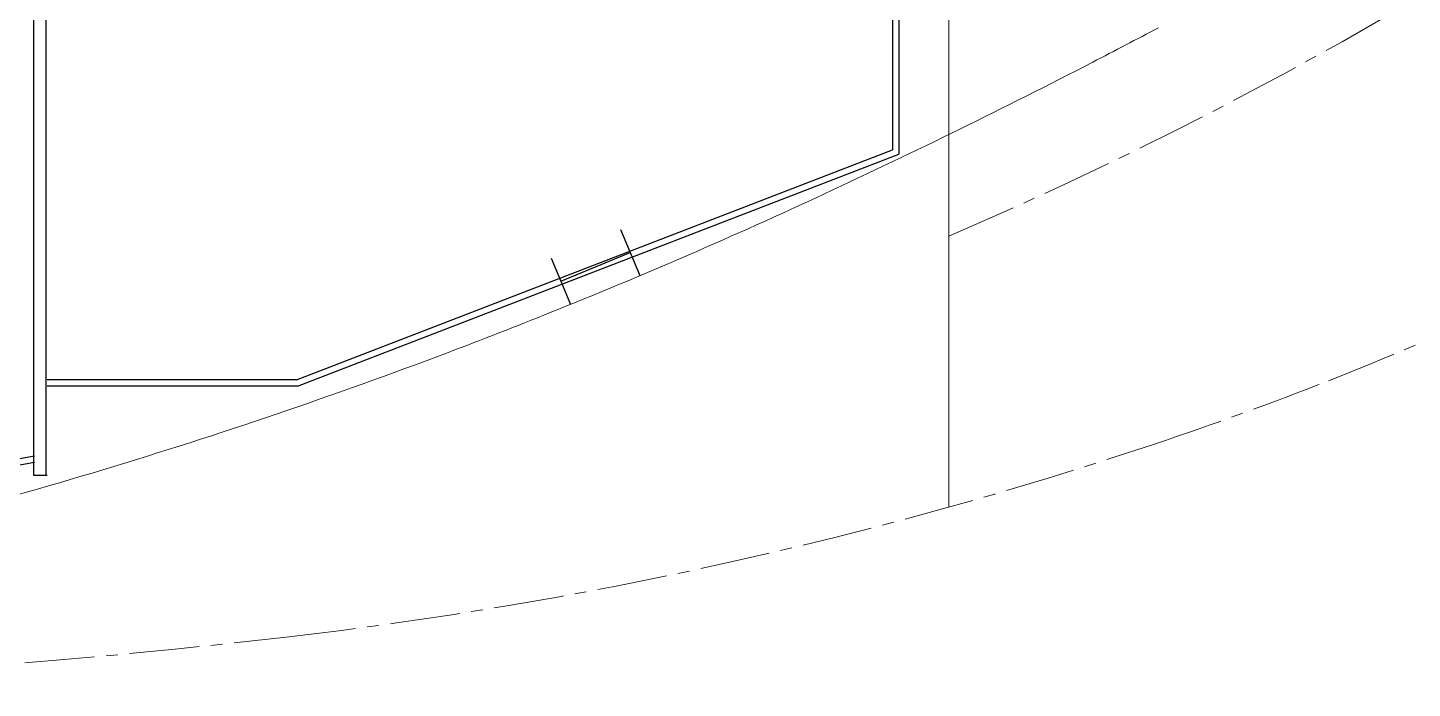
# Model space of a CAD drawing. Extents: x 475189 to 476029, y 1007718 to 1008015.
# Drawn here: x 475786.2 to 475815.83, y 1007825.02 to 1007839.16 of the extents above; entities that cross this region are included whole.
import ezdxf
from ezdxf.enums import TextEntityAlignment as Align

# ---------------------------------------------------------------- set-up
doc = ezdxf.new("R2010")
doc.units = 0
doc.header["$LTSCALE"] = 2
doc.header["$MEASUREMENT"] = 0
doc.linetypes.add('CENTER2', pattern=[1.125, 0.75, -0.125, 0.125, -0.125])
doc.layers.get('0').update_dxf_attribs({"linetype": 'CONTINUOUS', "lineweight": 0})
doc.layers.add('DIVISION', color=42, linetype='CONTINUOUS')
doc.layers.add('Lining', color=151, linetype='CONTINUOUS')
doc.layers.add('R.B', color=6, linetype='CONTINUOUS', lineweight=0)
doc.layers.add('TEXT', color=1, linetype='CONTINUOUS', lineweight=0)
doc.styles.add('ROMANS', font='ROMANS.SHX')
doc.styles.add('XT03_5', font='romans', dxfattribs={"width": 0.6, "height": 87.5})

# ---------------------------------------------------------------- blocks, each defined once
blk = doc.blocks.new('EXISTING')
at = {"color": 8, "linetype": 'Continuous'}
blk.add_line((475805.918, 1007828.899), (475805.918, 1007906.922), dxfattribs=at)
at = {"color": 8, "linetype": 'CENTER2'}
for centre, radius, start, end in [((475771.28, 1007915.316), 87.743, 293.25183, 307.26471), ((475791.239, 1007889.526), 62.248, 291.49129, 295.14416), ((475786.002, 1007902.838), 76.552, 288.5188, 291.48816), ((475781.29, 1007916.92), 91.401, 276.56031, 288.51579), ((475772.651, 1007991.957), 166.934, 270.00144, 276.56368)]:
    blk.add_arc(centre, radius, start, end, dxfattribs=at)
at = {"color": 8}
for centre, radius, start, end in [((475735.512, 1007980.426), 159.888, 297.36133, 297.93062), ((475739.231, 1007973.291), 151.842, 294.93848, 297.35238), ((475752.452, 1007944.82), 120.452, 291.90421, 294.94644), ((475754.76, 1007939.082), 114.267, 290.71898, 291.90361), ((475754.67, 1007939.35), 114.549, 286.81904, 290.71386), ((475754.796, 1007938.917), 114.098, 282.91019, 286.82128)]:
    blk.add_arc(centre, radius, start, end, dxfattribs=at)
at = {"layer": 'DIVISION', "color": 8}
for p, q in [((475804.846, 1007845.448), (475804.846, 1007836.453)), ((475804.712, 1007845.314), (475804.712, 1007836.545)), ((475791.953, 1007831.624), (475804.712, 1007836.545)), ((475791.978, 1007831.49), (475804.846, 1007836.453)), ((475791.953, 1007831.624), (475786.619, 1007831.624)), ((475791.978, 1007831.49), (475786.619, 1007831.49)), ((475772.814, 1007827.623), (475786.351, 1007829.998)), ((475772.826, 1007827.489), (475786.351, 1007829.862)), ((475786.324, 1007829.587), (475786.592, 1007829.587)), ((475786.351, 1007829.587), (475786.619, 1007829.587))]:
    blk.add_line(p, q, dxfattribs=at)
at = {"layer": 'Lining', "color": 8}
for p, q in [((475786.324, 1007872.977), (475786.324, 1007829.587)), ((475786.592, 1007872.977), (475786.592, 1007829.587)), ((475798.892, 1007834.845), (475799.098, 1007834.35)), ((475797.407, 1007834.229), (475797.612, 1007833.734)), ((475799.098, 1007834.35), (475799.303, 1007833.855)), ((475797.612, 1007833.734), (475797.818, 1007833.238))]:
    blk.add_line(p, q, dxfattribs=at)
at = {"layer": 'Lining', "color": 8, "linetype": 'Continuous'}
blk.add_line((475797.612, 1007833.734), (475799.098, 1007834.35), dxfattribs=at)
at = {"color": 8, "linetype": 'ByBlock', "style": 'ROMANS'}
for tag, height, width, p in [('DIRECTION', 0.536, 0.85, (475672.394, 1007828.239)), ('DN', 1.072, 0.708333, (475752.552, 1007802.238))]:
    blk.add_attdef(tag, text='', height=height, dxfattribs=dict(at, width=width)).set_placement(p, align=Align.MIDDLE_RIGHT)
at = {"color": 8, "style": 'XT03_5', "text_generation_flag": 4, "width": 0.6, "flags": 9}
for p, rotation in [((475706.595, 1007775.576), 270), ((475708.817, 1007766.103), 90)]:
    blk.add_attdef('KEYWORD', p, '', height=0.0375, rotation=rotation, dxfattribs=at)
at = {"color": 8, "style": 'XT03_5', "width": 0.6, "flags": 9}
for p, rotation in [((475708.817, 1007775.576), 270), ((475706.595, 1007766.103), 90)]:
    blk.add_attdef('KEYWORD', p, '', height=0.0375, rotation=rotation, dxfattribs=at)
at = {"layer": 'TEXT', "color": 8, "style": 'ROMANS', "width": 0.85, "flags": 8}
blk.add_attdef('WTD', text='', height=1.072, rotation=180, dxfattribs=at).set_placement((475705.173, 1007794.2), align=Align.MIDDLE_CENTER)
blk.add_attdef('WTD', text='', height=1.072, dxfattribs=at).set_placement((475731.4, 1007752.462), align=Align.MIDDLE_CENTER)

msp = doc.modelspace()

# ---------------------------------------------------------------- block references
at = {"layer": 'R.B'}
msp.add_blockref('EXISTING', (0, 0), dxfattribs=at)

doc.saveas('drawing.dxf')
